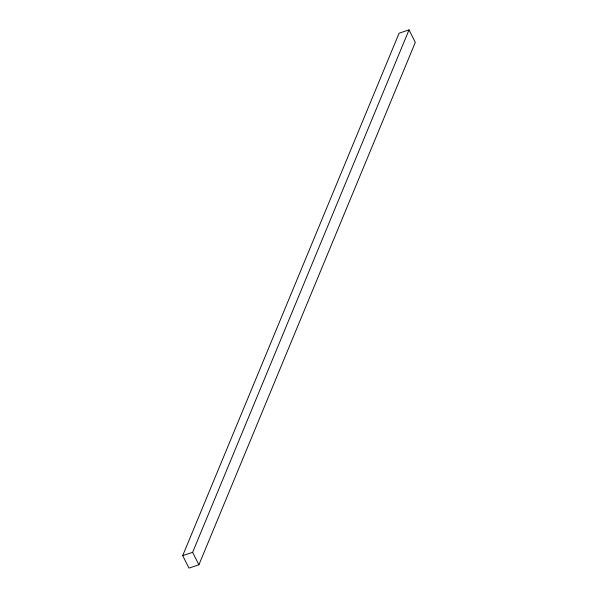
<?xml version="1.0" encoding="UTF-8"?>
<svg xmlns="http://www.w3.org/2000/svg" width="598" height="598" viewBox="0 0 598 598"><rect width="100%" height="100%" fill="white"/><g stroke="black" fill="none" stroke-linecap="round" stroke-linejoin="round"><path stroke-width="0.9" d="M182.696 555.624L399.098 33.189L409.032 29.9L415.304 42.376L198.902 564.811L188.968 568.1L182.696 555.624L192.631 552.335L409.032 29.9M192.631 552.335L198.902 564.811"/></g></svg>
